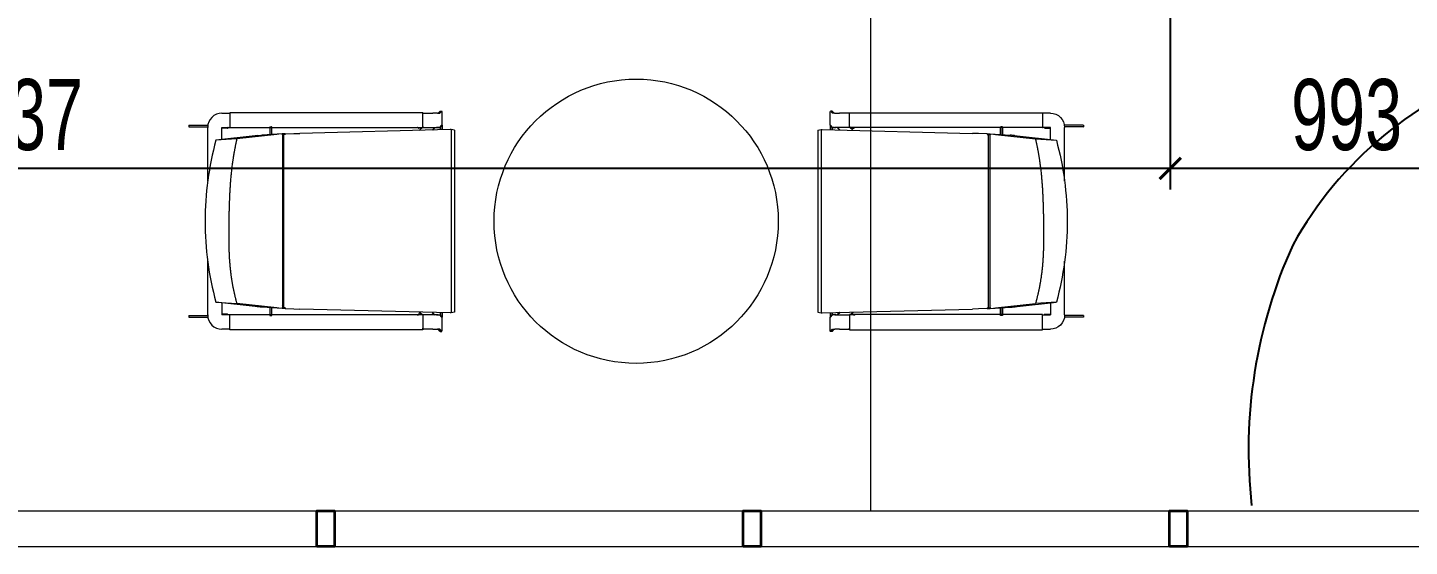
# Model space of a CAD drawing. Header units: millimetres. Extents: x -343543 to 400519, y -115663 to 104219.
# Drawn here: x -169397 to -165508, y -100 to 1360 of the extents above; entities that cross this region are included whole.
import ezdxf
from ezdxf.xclip import XClip

# ---------------------------------------------------------------- set-up
doc = ezdxf.new("R2010")
doc.units = ezdxf.units.MM
doc.header["$XCLIPFRAME"] = 0
doc.linetypes.add('XREF MAT BANG TUONG XAY$0$CENTER', pattern=[50.8, 31.75, -6.35, 6.35, -6.35])
doc.layers.get('0').update_dxf_attribs({"color": 231, "lineweight": 0})
doc.layers.get('DefPoints').update_dxf_attribs({"color": 191})
for name, color, linetype, lineweight in [('A-PATT', 252, 'Continuous', 9), ('A-SYMBOLS', 10, 'Continuous', 13), ('kata_dim', 231, 'Continuous', 0), ('XREF MAT BANG TUONG XAY$0$01.Xref _MB T1$0$A-DOOR', 8, 'Continuous', 9), ('XREF MAT BANG TUONG XAY$0$01.Xref _MB T1$0$A-FURN', 8, 'Continuous', 5), ('XREF MAT BANG TUONG XAY$0$01.Xref _MB T1$0$A-WALL', 8, 'Continuous', 35), ('XREF MAT BANG TUONG XAY$0$A-GRID', 8, 'XREF MAT BANG TUONG XAY$0$CENTER', 15)]:
    doc.layers.add(name, color=color, linetype=linetype, lineweight=lineweight)
doc.layers.add('XREF MAT BANG TUONG XAY$0$A-PATT', color=8, linetype='Continuous')
doc.styles.add('SM-DIMTEXT', font='SME.shx', dxfattribs={"width": 0.7})
doc.dimstyles.new('SDIM-100', dxfattribs={"dimscale": 100, "dimtxt": 2, "dimasz": 0.6, "dimexe": 0.6, "dimexo": 0.2, "dimgap": 0.5, "dimtad": 1, "dimdec": 0, "dimzin": 12, "dimtxsty": 'SM-DIMTEXT', "dimblk": 'ARCHTICK', "dimblk1": 'ARCHTICK', "dimblk2": 'ARCHTICK', "dimcen": 0.12, "dimdle": 0.6, "dimclrd": 7, "dimclre": 8, "dimadec": 0, "dimazin": 3, "dimtfac": 2, "dimtix": 1, "dimtmove": 1, "dimatfit": 3, "dimfxl": 1, "dimtzin": 0, "dimarcsym": 1})

# ---------------------------------------------------------------- blocks, each defined once
blk = doc.blocks.new('XREF MAT BANG TUONG XAY$0$00.xref_IKIGAI_Truc')
at = {"layer": 'XREF MAT BANG TUONG XAY$0$A-GRID', "color": 8, "ltscale": 20}
blk.add_lwpolyline([(-2907.5, 0), (42750, 0)], dxfattribs=at)
blk = doc.blocks.new('XREF MAT BANG TUONG XAY$0$xref_IKIGAI_Cot')
at = {"layer": 'XREF MAT BANG TUONG XAY$0$A-GRID', "color": 8, "ltscale": 20}
blk.add_lwpolyline([(-2907.5, 0), (42750, 0)], dxfattribs=at)
blk = doc.blocks.new('XREF MAT BANG NOI THAT$0$YLD.Studio-01-217')
at = {"color": 8}
for p, q in [((5.03, 94), (5.03, 94.07)), ((5.03, 94.07), (5.63, 94.07)), ((5.03, 94), (5.03, 87.31)), ((5.63, 94), (5.63, 94.07)), ((5.63, 94), (5.63, 87.36)), ((72.37, 94), (72.37, 94.07)), ((72.37, 94.07), (72.97, 94.07)), ((72.37, 94), (72.37, 87.36)), ((72.97, 94), (72.97, 94.07)), ((72.97, 94), (72.97, 87.31)), ((24.82, 87.37), (5.8, 87.37)), ((8.81, 70.6), (10.33, 84.45)), ((9.82, 77.04), (10.33, 84.45)), ((72.2, 87.37), (53.18, 87.37)), ((69.19, 70.6), (67.67, 84.45)), ((67.67, 84.45), (68.18, 77.04)), ((0.67, 11.15), (0.67, 79.55)), ((0.67, 79.55), (5.85, 79.55)), ((0.77, 82.34), (0.77, 79.62)), ((0.77, 79.6), (0.77, 79.62)), ((10.1, 82.34), (5.8, 82.34)), ((5.8, 82.34), (5.8, 79.62)), ((10.09, 82.32), (5.8, 82.32)), ((5.8, 79.6), (5.8, 79.62)), ((5.83, 82.32), (5.83, 80.21)), ((5.85, 79.55), (5.85, 11.15)), ((5.86, 80.17), (6, 80.08)), ((6.01, 80.36), (6.01, 82.32)), ((6.04, 80.36), (6.04, 82.32)), ((67.9, 82.34), (72.2, 82.34)), ((67.91, 82.32), (72.2, 82.32)), ((71.96, 80.36), (71.96, 82.32)), ((71.99, 80.36), (71.99, 82.32)), ((72, 80.08), (72.14, 80.17)), ((72.06, 79.53), (72.06, 11.15)), ((77.42, 79.53), (72.06, 79.53)), ((72.16, 80.21), (72.16, 82.32)), ((72.2, 79.62), (72.2, 82.34)), ((72.2, 79.6), (72.2, 79.62)), ((77.23, 79.62), (77.23, 82.34)), ((77.23, 79.6), (77.23, 79.62)), ((77.42, 11.15), (77.42, 79.53)), ((8.3, 62.92), (9.82, 77.04)), ((69.7, 62.92), (68.18, 77.04)), ((8.71, 69.67), (8.74, 69.89)), ((8.74, 69.89), (8.81, 70.6)), ((69.26, 69.89), (69.19, 70.6)), ((69.29, 69.67), (69.26, 69.89)), ((5.63, 65.39), (5.63, 64.78)), ((5.63, 65.39), (8.38, 65.39)), ((5.63, 64.7), (5.63, 64.78)), ((5.63, 64.78), (8.34, 64.78)), ((8.34, 64.7), (5.63, 64.7)), ((8.09, 61.03), (8.56, 68.04)), ((69.91, 61.03), (69.44, 68.04)), ((69.62, 65.39), (72.34, 65.39)), ((69.66, 64.78), (72.34, 64.78)), ((72.34, 64.7), (69.66, 64.7)), ((72.34, 65.39), (72.34, 64.78)), ((72.34, 64.78), (72.34, 64.7)), ((8.04, 59.96), (7.97, 56.88)), ((8.04, 59.96), (8.11, 61.02)), ((8.04, 59.96), (8.35, 59.96)), ((8.09, 61.03), (8.22, 62.23)), ((8.09, 61.03), (8.4, 61.01)), ((8.22, 62.23), (8.3, 62.92)), ((8.35, 59.96), (8.36, 60.42)), ((8.36, 60.42), (8.39, 60.86)), ((69.64, 60.42), (8.36, 60.42)), ((8.38, 60.86), (8.4, 61.01)), ((8.38, 60.86), (8.39, 61.01)), ((8.38, 60.86), (69.62, 60.86)), ((68.81, 61.31), (68.81, 61.31)), ((69.6, 61.01), (69.91, 61.03)), ((69.62, 60.86), (69.6, 61.01)), ((69.62, 60.86), (69.61, 61.01)), ((69.64, 60.42), (69.61, 60.86)), ((69.65, 59.96), (69.64, 60.42)), ((69.65, 59.96), (69.96, 59.96)), ((69.78, 62.23), (69.7, 62.92)), ((69.91, 61.03), (69.78, 62.23)), ((69.96, 59.96), (69.89, 61.02)), ((69.96, 59.96), (70.03, 56.88)), ((6.55, 1.54), (7.91, 54.75)), ((7.97, 56.88), (7.91, 54.75)), ((70.03, 56.88), (70.09, 54.75)), ((71.45, 1.54), (70.09, 54.75)), ((5.85, 11.15), (0.67, 11.15)), ((0.77, 11.1), (0.77, 7.66)), ((1.07, 11.15), (0.82, 11.15)), ((5.5, 11.15), (5.75, 11.15)), ((6.83, 12.52), (5.68, 11.15)), ((5.8, 11.1), (5.8, 7.66)), ((5.86, 12.93), (6, 13.02)), ((6.01, 11.55), (6.01, 12.74)), ((6.04, 11.57), (6.04, 12.74)), ((72.32, 11.15), (71.17, 12.52)), ((71.96, 11.57), (71.96, 12.74)), ((71.99, 11.55), (71.99, 12.74)), ((72, 13.02), (72.14, 12.93)), ((72.06, 11.15), (77.42, 11.15)), ((72.2, 7.66), (72.2, 11.1)), ((72.25, 11.15), (72.5, 11.15)), ((77.18, 11.15), (76.93, 11.15)), ((77.23, 7.66), (77.23, 11.1)), ((0.77, 5.79), (0, 5.02)), ((0.79, 5.21), (0, 4.42)), ((0, 5.02), (0, 4.42)), ((0.77, 5.95), (0.77, 7.66)), ((0.78, 5.22), (0.79, 5.21)), ((0.79, 5.21), (0.79, 5.21)), ((5.82, 5.21), (5.03, 4.42)), ((5.63, 5.02), (6.64, 5.02)), ((5.63, 5.02), (5.63, 5.02)), ((5.63, 5.02), (5.63, 5.02)), ((5.8, 6.97), (6.72, 7.9)), ((5.8, 6.89), (6.71, 7.81)), ((5.8, 7.66), (5.8, 5.97)), ((5.82, 5.82), (5.82, 5.81)), ((5.82, 5.81), (5.82, 5.81)), ((5.82, 5.81), (5.82, 5.21)), ((5.82, 5.22), (5.82, 5.21)), ((5.82, 5.21), (5.82, 5.21)), ((71.28, 7.9), (72.2, 6.97)), ((71.29, 7.81), (72.2, 6.89)), ((71.36, 5.02), (72.37, 5.02)), ((72.18, 5.81), (72.18, 5.82)), ((72.18, 5.81), (72.18, 5.21)), ((72.18, 5.21), (72.18, 5.22)), ((72.97, 4.42), (72.18, 5.21)), ((72.18, 5.21), (72.18, 5.21)), ((72.2, 5.97), (72.2, 7.66)), ((72.37, 5.02), (72.37, 5.02)), ((72.37, 5.02), (72.37, 5.02)), ((77.21, 5.21), (77.22, 5.22)), ((77.21, 5.21), (77.21, 5.21)), ((78, 4.42), (77.21, 5.21)), ((77.23, 7.66), (77.23, 5.95)), ((78, 5.02), (77.23, 5.79)), ((78, 5.02), (78, 4.42)), ((5.03, 4.42), (6.63, 4.42)), ((5.03, 4.33), (6.63, 4.33)), ((6.55, 1.21), (6.55, 1.54)), ((6.55, 1.21), (71.45, 1.21)), ((6.81, 0), (6.55, 1.21)), ((71.19, 0), (71.45, 1.21)), ((71.37, 4.42), (72.97, 4.42)), ((71.37, 4.33), (72.97, 4.33)), ((71.45, 1.21), (71.45, 1.54)), ((6.81, 0), (39, 0)), ((39, 0), (71.19, 0))]:
    blk.add_line(p, q, dxfattribs=at)
at = {"color": 8, "extrusion": (0, 0, -1)}
for centre, major_axis, ratio, start_param, end_param in [((39.01, -4.38), (-100.64, 0.06), 0.920781, 1.281255, 1.570164), ((38.99, -4.38), (-100.64, -0.06), 0.920781, 1.571429, 1.860338), ((5.8, 82.34), (5.03, 0), 0.999389, 3.141593, 4.712389), ((72.2, 82.34), (5.03, 0), 0.999389, 4.712388, 6.283185), ((72.3, 79.62), (-0.101, 0), 0.999389, 4.712389, 6.283185), ((72.3, 79.6), (-0.101, 0), 0.999389, 4.712389, 6.283185), ((77.13, 79.62), (0.101, 0), 0.999389, 0, 1.570796), ((77.13, 79.6), (0.101, 0), 0.999389, 6.283185, 7.853981), ((0.82, 11.1), (0.0503, 0), 0.999389, 3.141593, 4.71239), ((1.07, 11.2), (-0.0503, 0), 0.999389, 3.141593, 4.71239), ((5.75, 11.1), (-0.0503, 0), 0.999389, 1.570796, 3.141593), ((72.25, 11.1), (-0.0503, 0), 0.999389, 6.283185, 7.853982), ((72.5, 11.2), (0.0503, 0), 0.999389, 6.283185, 7.853982), ((76.93, 11.2), (-0.0503, 0), 0.999389, 4.712388, 6.283185), ((77.18, 11.1), (0.0503, 0), 0.999389, 4.712388, 6.283185), ((5.03, 5.02), (-5.03, 0), 0.017507, 6.283185, 6.300611), ((72.97, 5.02), (-5.03, 0), 0.017507, 3.124268, 3.141593), ((5.03, 4.42), (-5.03, 0), 0.017507, 4.712412, 6.283185), ((5.03, 4.42), (-5.03, 0), 0.017507, 0, 0.017426), ((72.97, 4.42), (-5.03, 0), 0.017507, 3.141593, 4.712464), ((72.97, 4.42), (-5.03, 0), 0.017507, 3.124268, 3.141593)]:
    blk.add_ellipse(centre, major_axis=major_axis, ratio=ratio, start_param=start_param, end_param=end_param, dxfattribs=at)
at = {"color": 8}
for points, degree, knots in [([(6.01, 80.36), (6.01, 80.35), (6.01, 80.35), (6.01, 80.33), (6.01, 80.33), (6.01, 80.32), (6.01, 80.31), (6.01, 80.3), (6.01, 80.29), (6.01, 80.28), (6.01, 80.27), (6.01, 80.26), (6.01, 80.25), (6.01, 80.25), (6.01, 80.24), (6.01, 80.23), (6.01, 80.22), (6.01, 80.21), (6.01, 80.2), (6.01, 80.2), (6, 80.19), (6, 80.18), (6, 80.17), (6, 80.17), (6, 80.16), (5.99, 80.15), (5.99, 80.14), (5.99, 80.14), (5.98, 80.13), (5.98, 80.12), (5.97, 80.12), (5.97, 80.11), (5.96, 80.11), (5.96, 80.11), (5.95, 80.1), (5.95, 80.1), (5.94, 80.09), (5.93, 80.09), (5.92, 80.09), (5.91, 80.08), (5.9, 80.08), (5.9, 80.08), (5.89, 80.08), (5.88, 80.08), (5.88, 80.07), (5.87, 80.07), (5.87, 80.07), (5.86, 80.07), (5.85, 80.07), (5.85, 80.07), (5.84, 80.07), (5.83, 80.07), (5.83, 80.07), (5.82, 80.07), (5.82, 80.07), (5.81, 80.07), (5.8, 80.07), (5.8, 80.07)], 3, [0, 0, 0, 0, 0.11689, 0.233409, 0.312095, 0.409065, 0.503979, 0.596879, 0.687638, 0.77928, 0.868407, 0.955167, 1.038789, 1.114733, 1.189461, 1.282462, 1.370109, 1.451685, 1.531663, 1.611071, 1.68835, 1.759104, 1.833062, 1.910679, 1.990103, 2.069024, 2.147732, 2.225739, 2.303335, 2.381652, 2.459562, 2.540136, 2.601921, 2.641909, 2.719639, 2.792453, 2.866123, 2.944924, 3.043467, 3.141545, 3.240707, 3.32258, 3.387247, 3.44975, 3.512124, 3.573035, 3.6337, 3.695192, 3.757868, 3.8333, 3.898562, 3.946845, 3.99622, 4.04655, 4.109222, 4.193586, 4.277069, 4.277069, 4.277069, 4.277069]), ([(5.86, 80.22), (5.86, 80.22), (5.85, 80.22), (5.83, 80.22), (5.82, 80.22), (5.8, 80.22), (5.8, 80.22), (5.8, 80.22), (5.8, 80.22)], 5, [0, 0, 0, 0, 0, 0, 2.145056, 2.145056, 2.145056, 2.153698, 2.153698, 2.153698, 2.153698, 2.153698, 2.153698]), ([(5.86, 80.17), (5.86, 80.17), (5.85, 80.17), (5.85, 80.17), (5.84, 80.17), (5.83, 80.18), (5.82, 80.18), (5.81, 80.18), (5.8, 80.18)], 5, [0, 0, 0, 0, 0, 0, 0.547197, 0.547197, 0.547197, 1.448788, 1.448788, 1.448788, 1.448788, 1.448788, 1.448788]), ([(5.87, 80.08), (5.87, 80.08), (5.87, 80.08), (5.87, 80.08), (5.86, 80.08), (5.86, 80.08), (5.85, 80.08), (5.84, 80.07), (5.83, 80.07), (5.82, 80.07), (5.81, 80.07), (5.8, 80.07)], 5, [0, 0, 0, 0, 0, 0, 0.508417, 0.508417, 0.508417, 1.033284, 1.033284, 1.033284, 1.706158, 1.706158, 1.706158, 1.706158, 1.706158, 1.706158]), ([(5.87, 80.08), (5.86, 80.1), (5.85, 80.11), (5.84, 80.13), (5.83, 80.14), (5.81, 80.16), (5.81, 80.16), (5.81, 80.17), (5.81, 80.17), (5.81, 80.17), (5.81, 80.17), (5.81, 80.17)], 5, [11.334544, 11.334544, 11.334544, 11.334544, 11.334544, 11.334544, 26.991063, 26.991063, 26.991063, 28.593175, 28.593175, 28.593175, 29.023719, 29.023719, 29.023719, 29.023719, 29.023719, 29.023719]), ([(6, 80.21), (5.97, 80.21), (5.95, 80.21), (5.92, 80.21), (5.9, 80.22), (5.87, 80.22), (5.87, 80.22), (5.86, 80.22), (5.86, 80.22), (5.86, 80.22), (5.86, 80.22), (5.86, 80.22)], 5, [11.334544, 11.334544, 11.334544, 11.334544, 11.334544, 11.334544, 26.991063, 26.991063, 26.991063, 28.593175, 28.593175, 28.593175, 29.023719, 29.023719, 29.023719, 29.023719, 29.023719, 29.023719]), ([(6.01, 80.36), (6.01, 80.35), (6.01, 80.34), (6.01, 80.33), (6.01, 80.31), (6.01, 80.29), (6.01, 80.28), (6.01, 80.26), (6.01, 80.24), (6.01, 80.24), (6, 80.22), (6, 80.21), (6, 80.21), (6, 80.21), (6, 80.21)], 5, [0, 0, 0, 0, 0, 0, 0.542954, 0.542954, 0.542954, 1.408857, 1.408857, 1.408857, 1.987463, 1.987463, 1.987463, 2.792709, 2.792709, 2.792709, 2.792709, 2.792709, 2.792709]), ([(9.82, 77.04), (12.65, 77.69), (15.49, 78.23), (18.33, 78.67), (24.32, 79.36), (30.34, 79.69), (33.5, 79.78), (39.48, 79.92), (45.46, 79.94), (48.26, 79.92), (53.97, 79.7), (59.63, 79), (62.49, 78.5), (65.34, 77.85), (68.18, 77.04)], 5, [0, 0, 0, 0, 0, 0, 143.030883, 143.030883, 143.030883, 300.119513, 300.119513, 300.119513, 439.47879, 439.47879, 439.47879, 584.087653, 584.087653, 584.087653, 584.087653, 584.087653, 584.087653]), ([(72, 80.21), (72, 80.21), (72, 80.21), (72, 80.21), (72, 80.22), (72, 80.22), (72, 80.23), (71.99, 80.24), (71.99, 80.26), (71.99, 80.27), (71.99, 80.29), (71.99, 80.31), (71.99, 80.32), (71.99, 80.33), (71.99, 80.35), (71.99, 80.35), (71.99, 80.35), (71.99, 80.36)], 5, [0, 0, 0, 0, 0, 0, 0.536911, 0.536911, 0.536911, 1.088754, 1.088754, 1.088754, 1.960241, 1.960241, 1.960241, 2.533438, 2.533438, 2.533438, 2.792479, 2.792479, 2.792479, 2.792479, 2.792479, 2.792479]), ([(71.99, 80.36), (71.99, 80.35), (71.99, 80.35), (71.99, 80.33), (71.99, 80.32), (71.99, 80.32), (71.99, 80.31), (71.99, 80.3), (71.99, 80.29), (71.99, 80.28), (71.99, 80.27), (71.99, 80.26), (71.99, 80.25), (71.99, 80.24), (71.99, 80.24), (71.99, 80.23), (71.99, 80.22), (71.99, 80.21), (71.99, 80.2), (71.99, 80.2), (72, 80.19), (72, 80.18), (72, 80.18), (72, 80.17), (72, 80.16), (72, 80.16), (72.01, 80.15), (72.01, 80.14), (72.01, 80.14), (72.02, 80.13), (72.02, 80.13), (72.03, 80.12), (72.03, 80.12), (72.04, 80.11), (72.04, 80.11), (72.05, 80.1), (72.05, 80.1), (72.06, 80.09), (72.07, 80.09), (72.08, 80.08), (72.09, 80.08), (72.09, 80.08), (72.1, 80.08), (72.1, 80.08), (72.11, 80.08), (72.12, 80.08), (72.12, 80.07), (72.13, 80.07), (72.13, 80.07), (72.14, 80.07), (72.15, 80.07), (72.15, 80.07), (72.16, 80.07), (72.17, 80.07), (72.17, 80.07), (72.18, 80.07), (72.19, 80.07), (72.2, 80.07), (72.2, 80.07)], 3, [0, 0, 0, 0, 0.118575, 0.236568, 0.312938, 0.410491, 0.505804, 0.599127, 0.690371, 0.782411, 0.871975, 0.959156, 1.043994, 1.126599, 1.207363, 1.293546, 1.376205, 1.455832, 1.533951, 1.613121, 1.677681, 1.712548, 1.78403, 1.853619, 1.92614, 2.000996, 2.081456, 2.16069, 2.240225, 2.311815, 2.374583, 2.43713, 2.499591, 2.562227, 2.630148, 2.713105, 2.794534, 2.877109, 2.961639, 3.049065, 3.138304, 3.233148, 3.287982, 3.334241, 3.397902, 3.456961, 3.515158, 3.574289, 3.636452, 3.69898, 3.765217, 3.816921, 3.865538, 3.939618, 4.040082, 4.123824, 4.206307, 4.291108, 4.291108, 4.291108, 4.291108]), ([(72, 80.21), (72.03, 80.21), (72.05, 80.21), (72.08, 80.21), (72.1, 80.22), (72.13, 80.22), (72.13, 80.22), (72.14, 80.22), (72.14, 80.22), (72.14, 80.22), (72.14, 80.22), (72.14, 80.22)], 5, [11.334544, 11.334544, 11.334544, 11.334544, 11.334544, 11.334544, 26.991063, 26.991063, 26.991063, 28.593175, 28.593175, 28.593175, 29.023719, 29.023719, 29.023719, 29.023719, 29.023719, 29.023719]), ([(72.13, 80.08), (72.14, 80.1), (72.15, 80.11), (72.16, 80.13), (72.17, 80.14), (72.19, 80.16), (72.19, 80.16), (72.19, 80.17), (72.19, 80.17), (72.19, 80.17), (72.19, 80.17), (72.19, 80.17)], 5, [11.334544, 11.334544, 11.334544, 11.334544, 11.334544, 11.334544, 26.991063, 26.991063, 26.991063, 28.593175, 28.593175, 28.593175, 29.023719, 29.023719, 29.023719, 29.023719, 29.023719, 29.023719]), ([(72.2, 80.07), (72.19, 80.07), (72.19, 80.07), (72.18, 80.07), (72.17, 80.07), (72.16, 80.07), (72.16, 80.07), (72.14, 80.08), (72.13, 80.08), (72.13, 80.08), (72.13, 80.08), (72.13, 80.08)], 5, [0.924605, 0.924605, 0.924605, 0.924605, 0.924605, 0.924605, 1.331693, 1.331693, 1.331693, 1.881457, 1.881457, 1.881457, 2.645784, 2.645784, 2.645784, 2.645784, 2.645784, 2.645784]), ([(72.14, 80.22), (72.14, 80.22), (72.15, 80.22), (72.17, 80.22), (72.18, 80.22), (72.2, 80.22), (72.2, 80.22), (72.2, 80.22), (72.2, 80.22)], 5, [0, 0, 0, 0, 0, 0, 2.169157, 2.169157, 2.169157, 2.177999, 2.177999, 2.177999, 2.177999, 2.177999, 2.177999]), ([(72.14, 80.17), (72.14, 80.17), (72.15, 80.17), (72.15, 80.17), (72.16, 80.17), (72.17, 80.18), (72.18, 80.18), (72.19, 80.18), (72.2, 80.18)], 5, [0, 0, 0, 0, 0, 0, 0.553924, 0.553924, 0.553924, 1.466485, 1.466485, 1.466485, 1.466485, 1.466485, 1.466485]), ([(8.71, 69.67), (8.69, 69.52), (8.68, 69.32), (8.65, 69.1), (8.62, 68.76), (8.59, 68.39), (8.58, 68.28), (8.57, 68.16), (8.56, 68.04)], 5, [0, 0, 0, 0, 0, 0, 28.611401, 28.611401, 28.611401, 41.574373, 41.574373, 41.574373, 41.574373, 41.574373, 41.574373]), ([(69.44, 68.04), (69.42, 68.31), (69.39, 68.58), (69.37, 68.83), (69.34, 69.17), (69.31, 69.46), (69.3, 69.53), (69.3, 69.6), (69.29, 69.67)], 5, [0, 0, 0, 0, 0, 0, 29.660482, 29.660482, 29.660482, 41.636356, 41.636356, 41.636356, 41.636356, 41.636356, 41.636356]), ([(5.66, 12.92), (5.66, 12.92), (5.66, 12.92), (5.67, 12.92), (5.67, 12.92), (5.68, 12.92), (5.69, 12.92), (5.7, 12.92), (5.71, 12.92), (5.72, 12.92), (5.74, 12.92), (5.76, 12.92), (5.76, 12.92), (5.78, 12.92), (5.79, 12.92), (5.79, 12.92), (5.8, 12.93), (5.81, 12.93), (5.81, 12.93), (5.81, 12.93), (5.81, 12.93)], 5, [101.54699, 101.54699, 101.54699, 101.54699, 101.54699, 101.54699, 101.760588, 101.760588, 101.760588, 102.278567, 102.278567, 102.278567, 103.285538, 103.285538, 103.285538, 104.289953, 104.289953, 104.289953, 105.265877, 105.265877, 105.265877, 106.192097, 106.192097, 106.192097, 106.192097, 106.192097, 106.192097]), ([(5.66, 12.89), (5.69, 12.88), (5.71, 12.88), (5.74, 12.88), (5.79, 12.88), (5.83, 12.88), (5.84, 12.88), (5.85, 12.88), (5.86, 12.88)], 5, [0, 0, 0, 0, 0, 0, 2.619534, 2.619534, 2.619534, 5.038609, 5.038609, 5.038609, 5.038609, 5.038609, 5.038609]), ([(5.73, 13.03), (5.74, 13.03), (5.75, 13.03), (5.76, 13.03), (5.78, 13.03), (5.79, 13.03), (5.81, 13.03), (5.82, 13.03), (5.84, 13.02), (5.84, 13.02), (5.86, 13.02), (5.87, 13.02), (5.87, 13.02), (5.87, 13.02), (5.87, 13.02)], 5, [0, 0, 0, 0, 0, 0, 0.513089, 0.513089, 0.513089, 1.331697, 1.331697, 1.331697, 1.881463, 1.881463, 1.881463, 2.645793, 2.645793, 2.645793, 2.645793, 2.645793, 2.645793]), ([(5.81, 12.93), (5.81, 12.93), (5.81, 12.93), (5.81, 12.93), (5.81, 12.94), (5.82, 12.94), (5.82, 12.94), (5.83, 12.96), (5.84, 12.98), (5.85, 12.99), (5.86, 13), (5.87, 13.02)], 5, [24.815892, 24.815892, 24.815892, 24.815892, 24.815892, 24.815892, 25.657633, 25.657633, 25.657633, 28.556469, 28.556469, 28.556469, 42.485305, 42.485305, 42.485305, 42.485305, 42.485305, 42.485305]), ([(5.86, 12.88), (5.86, 12.88), (5.86, 12.88), (5.86, 12.88), (5.87, 12.88), (5.87, 12.88), (5.88, 12.88), (5.9, 12.88), (5.93, 12.89), (5.95, 12.89), (5.98, 12.89), (6, 12.89)], 5, [24.815892, 24.815892, 24.815892, 24.815892, 24.815892, 24.815892, 25.657633, 25.657633, 25.657633, 28.556469, 28.556469, 28.556469, 42.485305, 42.485305, 42.485305, 42.485305, 42.485305, 42.485305]), ([(6, 12.89), (6, 12.89), (6, 12.89), (6, 12.89), (6, 12.88), (6, 12.87), (6, 12.87), (6.01, 12.85), (6.01, 12.84), (6.01, 12.83), (6.01, 12.81), (6.01, 12.78), (6.01, 12.78), (6.01, 12.76), (6.01, 12.75), (6.01, 12.75), (6.01, 12.75), (6.01, 12.74)], 5, [0, 0, 0, 0, 0, 0, 0.536913, 0.536913, 0.536913, 1.088758, 1.088758, 1.088758, 1.960247, 1.960247, 1.960247, 2.533446, 2.533446, 2.533446, 2.792488, 2.792488, 2.792488, 2.792488, 2.792488, 2.792488]), ([(71.99, 12.74), (71.99, 12.75), (71.99, 12.76), (71.99, 12.76), (71.99, 12.79), (71.99, 12.81), (71.99, 12.82), (71.99, 12.84), (71.99, 12.85), (71.99, 12.86), (72, 12.87), (72, 12.88), (72, 12.89), (72, 12.89), (72, 12.89)], 5, [0, 0, 0, 0, 0, 0, 0.542956, 0.542956, 0.542956, 1.408861, 1.408861, 1.408861, 1.987468, 1.987468, 1.987468, 2.792718, 2.792718, 2.792718, 2.792718, 2.792718, 2.792718]), ([(72.14, 12.88), (72.14, 12.88), (72.14, 12.88), (72.14, 12.88), (72.13, 12.88), (72.13, 12.88), (72.12, 12.88), (72.09, 12.88), (72.07, 12.89), (72.05, 12.89), (72.02, 12.89), (72, 12.89)], 5, [24.815892, 24.815892, 24.815892, 24.815892, 24.815892, 24.815892, 25.657633, 25.657633, 25.657633, 28.556469, 28.556469, 28.556469, 42.485305, 42.485305, 42.485305, 42.485305, 42.485305, 42.485305]), ([(72.13, 13.02), (72.13, 13.02), (72.13, 13.02), (72.13, 13.02), (72.14, 13.02), (72.14, 13.02), (72.15, 13.02), (72.16, 13.02), (72.18, 13.03), (72.19, 13.03), (72.21, 13.03), (72.22, 13.03), (72.23, 13.03), (72.24, 13.03), (72.25, 13.03), (72.26, 13.03), (72.26, 13.03), (72.27, 13.03)], 5, [0, 0, 0, 0, 0, 0, 0.508419, 0.508419, 0.508419, 1.033287, 1.033287, 1.033287, 1.860457, 1.860457, 1.860457, 2.401806, 2.401806, 2.401806, 2.645745, 2.645745, 2.645745, 2.645745, 2.645745, 2.645745]), ([(72.19, 12.93), (72.19, 12.93), (72.19, 12.93), (72.19, 12.93), (72.19, 12.94), (72.18, 12.94), (72.18, 12.94), (72.17, 12.96), (72.16, 12.98), (72.15, 12.99), (72.14, 13), (72.13, 13.02)], 5, [24.815892, 24.815892, 24.815892, 24.815892, 24.815892, 24.815892, 25.657633, 25.657633, 25.657633, 28.556469, 28.556469, 28.556469, 42.485305, 42.485305, 42.485305, 42.485305, 42.485305, 42.485305]), ([(72.34, 12.89), (72.31, 12.88), (72.29, 12.88), (72.26, 12.88), (72.21, 12.88), (72.17, 12.88), (72.15, 12.88), (72.15, 12.88), (72.14, 12.88)], 5, [0, 0, 0, 0, 0, 0, 2.619409, 2.619409, 2.619409, 5.038475, 5.038475, 5.038475, 5.038475, 5.038475, 5.038475]), ([(72.34, 12.92), (72.34, 12.92), (72.34, 12.92), (72.33, 12.92), (72.33, 12.92), (72.32, 12.92), (72.31, 12.92), (72.3, 12.92), (72.29, 12.92), (72.28, 12.92), (72.26, 12.92), (72.24, 12.92), (72.24, 12.92), (72.22, 12.92), (72.21, 12.92), (72.21, 12.92), (72.2, 12.93), (72.19, 12.93), (72.19, 12.93), (72.19, 12.93), (72.19, 12.93)], 5, [101.546984, 101.546984, 101.546984, 101.546984, 101.546984, 101.546984, 101.760582, 101.760582, 101.760582, 102.278562, 102.278562, 102.278562, 103.285535, 103.285535, 103.285535, 104.289953, 104.289953, 104.289953, 105.265881, 105.265881, 105.265881, 106.192099, 106.192099, 106.192099, 106.192099, 106.192099, 106.192099]), ([(0.77, 5.95), (0.77, 5.8), (0.77, 5.66), (0.78, 5.53), (0.78, 5.36), (0.78, 5.26), (0.78, 5.23), (0.78, 5.22), (0.78, 5.22)], 5, [0, 0, 0, 0, 0, 0, 11.747537, 11.747537, 11.747537, 18.277887, 18.277887, 18.277887, 18.277887, 18.277887, 18.277887]), ([(5.82, 5.82), (5.81, 5.82), (5.81, 5.84), (5.81, 5.89), (5.81, 5.99), (5.8, 6.14), (5.8, 6.21), (5.8, 6.3), (5.8, 6.38)], 5, [0, 0, 0, 0, 0, 0, 9.615959, 9.615959, 9.615959, 17.747792, 17.747792, 17.747792, 17.747792, 17.747792, 17.747792]), ([(5.82, 5.22), (5.81, 5.22), (5.81, 5.23), (5.81, 5.26), (5.81, 5.37), (5.81, 5.54), (5.8, 5.67), (5.8, 5.81), (5.8, 5.96), (5.8, 5.97), (5.8, 5.97), (5.8, 5.97)], 5, [0, 0, 0, 0, 0, 0, 6.776554, 6.776554, 6.776554, 18.337778, 18.337778, 18.337778, 18.570187, 18.570187, 18.570187, 18.570187, 18.570187, 18.570187]), ([(72.2, 6.38), (72.2, 6.25), (72.2, 6.12), (72.19, 6.01), (72.19, 5.9), (72.19, 5.84), (72.19, 5.83), (72.19, 5.82), (72.18, 5.82)], 5, [0, 0, 0, 0, 0, 0, 12.839967, 12.839967, 12.839967, 17.733328, 17.733328, 17.733328, 17.733328, 17.733328, 17.733328]), ([(72.2, 5.97), (72.2, 5.82), (72.2, 5.67), (72.19, 5.54), (72.19, 5.37), (72.19, 5.26), (72.19, 5.23), (72.19, 5.22), (72.18, 5.22)], 5, [0, 0, 0, 0, 0, 0, 11.946445, 11.946445, 11.946445, 18.56747, 18.56747, 18.56747, 18.56747, 18.56747, 18.56747]), ([(77.22, 5.22), (77.22, 5.22), (77.22, 5.23), (77.22, 5.26), (77.22, 5.36), (77.23, 5.53), (77.23, 5.66), (77.23, 5.8), (77.23, 5.94), (77.23, 5.95), (77.23, 5.95), (77.23, 5.95)], 5, [0, 0, 0, 0, 0, 0, 6.682096, 6.682096, 6.682096, 18.055785, 18.055785, 18.055785, 18.280688, 18.280688, 18.280688, 18.280688, 18.280688, 18.280688])]:
    blk.add_open_spline(points, degree=degree, knots=knots, dxfattribs=at)
blk = doc.blocks.new('XREF MAT BANG NOI THAT')
at = {"color": 8}
blk.add_circle((13648.9, 815.1), 400, dxfattribs=at)
for p, xscale, yscale, zscale, rotation in [((13137.4, 1125.2), -7.950119377061841, 7.95011937706184, 7.95011937706184, 89.99562913460805), ((14160.4, 1125.2), 7.950119377061841, 7.950119377061841, 7.950119377061841, 270.0043708653919)]:
    blk.add_blockref('XREF MAT BANG NOI THAT$0$YLD.Studio-01-217', p, dxfattribs=dict(at, xscale=xscale, yscale=yscale, zscale=zscale, rotation=rotation))
blk = doc.blocks.new('01.Xref _MB T1')
at = {"color": 8}
blk.add_lwpolyline([(39999.98286, 2999.99997), (40000.00012, 19400), (-0.00011, 19399.99891), (0.00011, 2999.99997), (8394.99073, 2999.9999), (8394.99073, -99.99996), (31605.0109, -99.99952), (31605.0109, 3000.00035)], close=True, dxfattribs=at)
at = {"layer": 'XREF MAT BANG TUONG XAY$0$01.Xref _MB T1$0$A-DOOR', "color": 8, "transparency": 33554687}
for points in [[(8294.99073, 1349.99999), (8294.99073, -99.99989), (19999.99989, -100)], [(8394.99073, 1349.99999), (8394.99073, 0.00011), (19999.99989, 0)]]:
    blk.add_lwpolyline(points, dxfattribs=at)
at = {"layer": 'XREF MAT BANG TUONG XAY$0$01.Xref _MB T1$0$A-FURN', "color": 8}
blk.add_lwpolyline([(14308.62833, 6004.99908), (14308.62827, 0.00007)], dxfattribs=at)
at = {"layer": 'XREF MAT BANG TUONG XAY$0$01.Xref _MB T1$0$A-WALL', "color": 8}
for points in [[(12749.99989, -100.00001), (12749.99989, -0.00001), (12799.99989, -0.00001), (12799.99989, -100.00001)], [(13949.99989, -100.00001), (13949.99989, -0.00001), (13999.99989, -0.00001), (13999.99989, -100.00001)], [(15149.99989, -100.00001), (15149.99989, -0.00001), (15199.99989, -0.00001), (15199.99989, -100.00001)]]:
    blk.add_lwpolyline(points, close=True, dxfattribs=at)
at = {"layer": 'XREF MAT BANG TUONG XAY$0$A-PATT', "color": 8}
blk.add_lwpolyline([(16102.71191, 1248.63274, 0.1888341321), (15497.2539, 748.06419, 0.1351736833), (15381.4724, 15.00243)], format="xyb", dxfattribs=at)
at = {"color": 8}
blk.add_blockref('XREF MAT BANG TUONG XAY$0$00.xref_IKIGAI_Truc', (0.00011, 0), dxfattribs=at)
ref = blk.add_blockref('XREF MAT BANG TUONG XAY$0$xref_IKIGAI_Cot', (-0.00927, -0.00001), dxfattribs=at)
XClip(ref).set_block_clipping_path([(-1610.3425959283, -2225.6693134198), (41829.1295208634, 21555.8819575264)])
at = {"layer": 'A-PATT', "color": 8}
blk.add_blockref('XREF MAT BANG NOI THAT', (0, 0), dxfattribs=at)
blk = doc.blocks.new('_ArchTick')
at = {"color": 0, "linetype": 'ByBlock', "const_width": 0.15}
blk.add_lwpolyline([(-0.5, -0.5), (0.5, 0.5)], dxfattribs=at)
blk = doc.blocks.new('*D410')
at = {"layer": 'DefPoints', "color": 0, "linetype": 'Continuous', "ltscale": 1000, "transparency": 16777216}
for p in [(-166180.6, 2226.1), (-172717.9, 1959.4), (-166180.6, 964)]:
    blk.add_point(p, dxfattribs=at)
at = {"layer": 'kata_dim', "color": 8, "linetype": 'Continuous', "lineweight": -2, "ltscale": 1000, "transparency": 16777216}
for p, q in [((-166180.6, 2206.1), (-166180.6, 904)), ((-172717.9, 1939.4), (-172717.9, 904))]:
    blk.add_line(p, q, dxfattribs=at)
at = {"layer": 'kata_dim', "color": 7, "linetype": 'Continuous', "lineweight": -2, "ltscale": 1000, "transparency": 16777216}
blk.add_line((-172777.9, 964), (-166120.6, 964), dxfattribs=at)
at = {"layer": 'kata_dim', "color": 7, "linetype": 'Continuous', "lineweight": -2, "ltscale": 1000, "transparency": 16777216, "xscale": 60, "yscale": 60, "zscale": 60, "rotation": 180}
blk.add_blockref('_ArchTick', (-172717.9, 964), dxfattribs=at)
at = {"layer": 'kata_dim', "color": 7, "linetype": 'Continuous', "lineweight": -2, "ltscale": 1000, "transparency": 16777216, "xscale": 60, "yscale": 60, "zscale": 60}
blk.add_blockref('_ArchTick', (-166180.6, 964), dxfattribs=at)
at = {"layer": 'kata_dim', "color": 0, "linetype": 'Continuous', "ltscale": 1000, "transparency": 16777216, "insert": (-169449.3, 1114), "char_height": 200, "attachment_point": 5, "style": 'SM-DIMTEXT'}
blk.add_mtext('6537', dxfattribs=at)
blk = doc.blocks.new('*D411')
at = {"layer": 'DefPoints', "color": 0, "linetype": 'Continuous', "ltscale": 1000, "transparency": 16777216}
for p in [(-166180.6, 2226.1), (-165188.1, 2079.6), (-165188.1, 964)]:
    blk.add_point(p, dxfattribs=at)
at = {"layer": 'kata_dim', "color": 8, "linetype": 'Continuous', "lineweight": -2, "ltscale": 1000, "transparency": 16777216}
for p, q in [((-166180.6, 2206.1), (-166180.6, 904)), ((-165188.1, 2059.6), (-165188.1, 904))]:
    blk.add_line(p, q, dxfattribs=at)
at = {"layer": 'kata_dim', "color": 7, "linetype": 'Continuous', "lineweight": -2, "ltscale": 1000, "transparency": 16777216}
blk.add_line((-166240.6, 964), (-165128.1, 964), dxfattribs=at)
at = {"layer": 'kata_dim', "color": 7, "linetype": 'Continuous', "lineweight": -2, "ltscale": 1000, "transparency": 16777216, "xscale": 60, "yscale": 60, "zscale": 60, "rotation": 180}
blk.add_blockref('_ArchTick', (-166180.6, 964), dxfattribs=at)
at = {"layer": 'kata_dim', "color": 7, "linetype": 'Continuous', "lineweight": -2, "ltscale": 1000, "transparency": 16777216, "xscale": 60, "yscale": 60, "zscale": 60}
blk.add_blockref('_ArchTick', (-165188.1, 964), dxfattribs=at)
at = {"layer": 'kata_dim', "color": 0, "linetype": 'Continuous', "ltscale": 1000, "transparency": 16777216, "insert": (-165684.3, 1114), "char_height": 200, "attachment_point": 5, "style": 'SM-DIMTEXT'}
blk.add_mtext('993', dxfattribs=at)

msp = doc.modelspace()

# ---------------------------------------------------------------- block references
at = {"layer": 'A-SYMBOLS'}
msp.add_blockref('01.Xref _MB T1', (-181333.1, 0), dxfattribs=at)

# ---------------------------------------------------------------- next in the draw order: dimensions: what is measured, and where the dimension line sits
at = {"layer": 'kata_dim', "linetype": 'Continuous', "ltscale": 1000}
for base, p1, p2, picture, middle in [((-166180.6, 964), (-172717.9, 1959.4), (-166180.6, 2226.1), '*D410', (-169449.3, 1114)), ((-165188.0666, 963.9558), (-166180.5755, 2226.0818), (-165188.0666, 2079.5847), '*D411', (-165684.321, 1113.9558))]:
    dim = msp.add_linear_dim(base=base, p1=p1, p2=p2, dimstyle='SDIM-100', dxfattribs=at)
    dim.commit()
    dim.dimension.update_dxf_attribs({"geometry": picture, "text_midpoint": middle})

doc.saveas('drawing.dxf')
